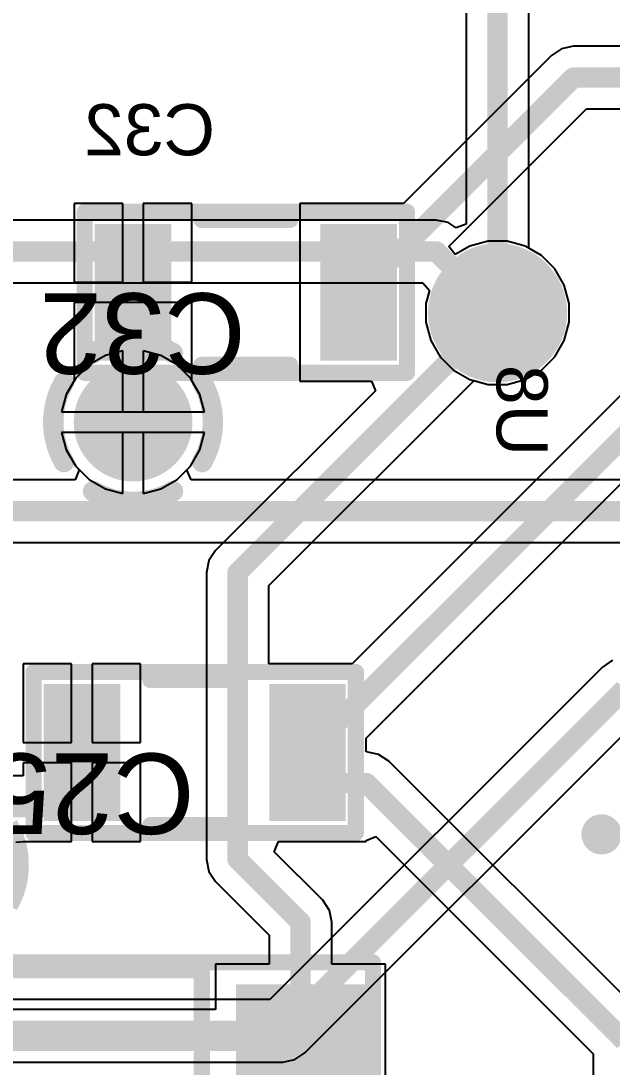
# Model space of a CAD drawing. Header units: inches. Extents: x -8.09 to -2.28, y -0.1 to 6.11.
# Drawn here: x -6.845 to -6.556, y 1.081 to 1.593 of the extents above; entities that cross this region are included whole.
import ezdxf

# ---------------------------------------------------------------- set-up
doc = ezdxf.new("R2010")
doc.units = ezdxf.units.IN
doc.header["$MEASUREMENT"] = 0
for name, color, linetype in [('BottomLayer', 5, 'Continuous'), ('BottomSolder', 6, 'Continuous'), ('InternalPlane1', 76, 'Continuous'), ('InternalPlane2', 16, 'Continuous'), ('Mechanical5', 56, 'Continuous'), ('TopLayer', 1, 'Continuous'), ('TopOverlay', 2, 'Continuous'), ('TopPaste', 8, 'Continuous'), ('TopSolder', 216, 'Continuous'), ('ViaHoleLayer', 16, 'Continuous')]:
    doc.layers.add(name, color=color, linetype=linetype)
doc.styles.add('Arial', font='', dxfattribs={"height": 0.2})
doc.styles.get('Arial').set_extended_font_data('Arial')

# ---------------------------------------------------------------- blocks, each defined once
blk = doc.blocks.new('N0016A_6')
at = {"layer": 'TopOverlay'}
for points in [[(-0.14508, 0.40118, 0.00984, 0.00984, 1), (-0.15492, 0.40118, 0.00984, 0.00984, 1)], [(-0.15738, 0.40118, 0.00492, 0.00492, 1), (-0.15246, 0.40118, 0.00492, 0.00492, 1)], [(-0.14754, 0.40118, 0.00492, 0.00492, 1), (-0.14262, 0.40118, 0.00492, 0.00492, 1)]]:
    blk.add_lwpolyline(points, format="xyseb", close=True, dxfattribs=at)
blk = doc.blocks.new('FP_TL3305AF260QG_MFG_34')
at = {"layer": 'TopLayer'}
for points in [[(-0.17323, 0.08662), (-0.11024, 0.08662), (-0.11024, 0.0315), (-0.17323, 0.0315)], [(0.11024, 0.08662), (0.17323, 0.08662), (0.17323, 0.0315), (0.11024, 0.0315)], [(-0.17323, -0.0315), (-0.11024, -0.0315), (-0.11024, -0.08662), (-0.17323, -0.08662)], [(0.11024, -0.0315), (0.17323, -0.0315), (0.17323, -0.08662), (0.11024, -0.08662)]]:
    blk.add_hatch(color=1, dxfattribs=at).paths.add_polyline_path(points)
at = {"layer": 'TopPaste'}
for points in [[(-0.17323, 0.08662), (-0.11024, 0.08662), (-0.11024, 0.0315), (-0.17323, 0.0315)], [(0.11024, 0.08662), (0.17323, 0.08662), (0.17323, 0.0315), (0.11024, 0.0315)], [(-0.17323, -0.0315), (-0.11024, -0.0315), (-0.11024, -0.08662), (-0.17323, -0.08662)], [(0.11024, -0.0315), (0.17323, -0.0315), (0.17323, -0.08662), (0.11024, -0.08662)]]:
    blk.add_hatch(color=8, dxfattribs=at).paths.add_polyline_path(points)
at = {"layer": 'TopSolder'}
for points in [[(-0.17323, 0.08662), (-0.11024, 0.08662), (-0.11024, 0.0315), (-0.17323, 0.0315)], [(0.11024, 0.08662), (0.17323, 0.08662), (0.17323, 0.0315), (0.11024, 0.0315)], [(-0.17323, -0.0315), (-0.11024, -0.0315), (-0.11024, -0.08662), (-0.17323, -0.08662)], [(0.11024, -0.0315), (0.17323, -0.0315), (0.17323, -0.08662), (0.11024, -0.08662)]]:
    blk.add_hatch(color=216, dxfattribs=at).paths.add_polyline_path(points)
at = {"layer": 'Mechanical5'}
for points in [[(-0.17717, -0.09744, 0.00787, 0.00787, 0), (-0.17717, 0.09744, 0.00787, 0.00787, 0)], [(-0.17717, 0.09744, 0.00787, 0.00787, 0), (0.17717, 0.09744, 0.00787, 0.00787, 0)], [(0.17717, -0.09744, 0.00787, 0.00787, 0), (0.17717, 0.09744, 0.00787, 0.00787, 0)], [(-0.17717, -0.09744, 0.00787, 0.00787, 0), (0.17717, -0.09744, 0.00787, 0.00787, 0)]]:
    blk.add_lwpolyline(points, format="xyseb", dxfattribs=at)
for points in [[(-0.17913, 0.09744, 0.00394, 0.00394, 1), (-0.1752, 0.09744, 0.00394, 0.00394, 1)], [(-0.17913, 0.09744, 0.00394, 0.00394, 1), (-0.1752, 0.09744, 0.00394, 0.00394, 1)], [(0.1752, 0.09744, 0.00394, 0.00394, 1), (0.17913, 0.09744, 0.00394, 0.00394, 1)], [(0.1752, 0.09744, 0.00394, 0.00394, 1), (0.17913, 0.09744, 0.00394, 0.00394, 1)], [(-0.17913, -0.09744, 0.00394, 0.00394, 1), (-0.1752, -0.09744, 0.00394, 0.00394, 1)], [(-0.17913, -0.09744, 0.00394, 0.00394, 1), (-0.1752, -0.09744, 0.00394, 0.00394, 1)], [(0.1752, -0.09744, 0.00394, 0.00394, 1), (0.17913, -0.09744, 0.00394, 0.00394, 1)], [(0.1752, -0.09744, 0.00394, 0.00394, 1), (0.17913, -0.09744, 0.00394, 0.00394, 1)]]:
    blk.add_lwpolyline(points, format="xyseb", close=True, dxfattribs=at)
at = {"layer": 'TopOverlay'}
for points in [[(-0.0935, -0.0935, 0.00787, 0.00787, 0), (-0.0935, 0.0935, 0.00787, 0.00787, 0)], [(-0.0935, 0.0935, 0.00787, 0.00787, 0), (0.0935, 0.0935, 0.00787, 0.00787, 0)], [(0.0935, -0.0935, 0.00787, 0.00787, 0), (0.0935, 0.0935, 0.00787, 0.00787, 0)], [(-0.0935, -0.0935, 0.00787, 0.00787, 0), (0.0935, -0.0935, 0.00787, 0.00787, 0)]]:
    blk.add_lwpolyline(points, format="xyseb", dxfattribs=at)
for points in [[(-0.09547, 0.0935, 0.00394, 0.00394, 1), (-0.09154, 0.0935, 0.00394, 0.00394, 1)], [(-0.09547, 0.0935, 0.00394, 0.00394, 1), (-0.09154, 0.0935, 0.00394, 0.00394, 1)], [(0.09154, 0.0935, 0.00394, 0.00394, 1), (0.09547, 0.0935, 0.00394, 0.00394, 1)], [(0.09154, 0.0935, 0.00394, 0.00394, 1), (0.09547, 0.0935, 0.00394, 0.00394, 1)], [(-0.19193, -0.05906, 0.00984, 0.00984, 1), (-0.20177, -0.05906, 0.00984, 0.00984, 1)], [(-0.20423, -0.05906, 0.00492, 0.00492, 1), (-0.19931, -0.05906, 0.00492, 0.00492, 1)], [(-0.19439, -0.05906, 0.00492, 0.00492, 1), (-0.18947, -0.05906, 0.00492, 0.00492, 1)], [(-0.09547, -0.0935, 0.00394, 0.00394, 1), (-0.09154, -0.0935, 0.00394, 0.00394, 1)], [(-0.09547, -0.0935, 0.00394, 0.00394, 1), (-0.09154, -0.0935, 0.00394, 0.00394, 1)], [(0.09154, -0.0935, 0.00394, 0.00394, 1), (0.09547, -0.0935, 0.00394, 0.00394, 1)], [(0.09154, -0.0935, 0.00394, 0.00394, 1), (0.09547, -0.0935, 0.00394, 0.00394, 1)]]:
    blk.add_lwpolyline(points, format="xyseb", close=True, dxfattribs=at)
at = {"layer": 'Mechanical5', "style": 'Arial'}
blk.add_text('SW1', height=0.03937, rotation=360, dxfattribs=at).set_placement((0, 0.00044))
blk = doc.blocks.new('FP_C1206C_EB_MFG_135')
at = {"layer": 'TopLayer'}
for points in [[(-0.07382, 0.03346), (-0.03642, 0.03346), (-0.03642, -0.03346), (-0.07382, -0.03346)], [(0.03642, 0.03346), (0.07382, 0.03346), (0.07382, -0.03346), (0.03642, -0.03346)]]:
    blk.add_hatch(color=1, dxfattribs=at).paths.add_polyline_path(points)
at = {"layer": 'TopPaste'}
for points in [[(-0.07382, 0.03346), (-0.03642, 0.03346), (-0.03642, -0.03346), (-0.07382, -0.03346)], [(0.03642, 0.03346), (0.07382, 0.03346), (0.07382, -0.03346), (0.03642, -0.03346)]]:
    blk.add_hatch(color=8, dxfattribs=at).paths.add_polyline_path(points)
at = {"layer": 'TopSolder'}
for points in [[(-0.07382, 0.03346), (-0.03642, 0.03346), (-0.03642, -0.03346), (-0.07382, -0.03346)], [(0.03642, 0.03346), (0.07382, 0.03346), (0.07382, -0.03346), (0.03642, -0.03346)]]:
    blk.add_hatch(color=216, dxfattribs=at).paths.add_polyline_path(points)
at = {"layer": 'Mechanical5'}
for points in [[(-0.07874, 0.03937, 0.00787, 0.00787, 0), (-0.07874, -0.03937, 0.00787, 0.00787, 0)], [(0.07874, 0.03937, 0.00787, 0.00787, 0), (-0.07874, 0.03937, 0.00787, 0.00787, 0)], [(0.07874, 0.03937, 0.00787, 0.00787, 0), (0.07874, -0.03937, 0.00787, 0.00787, 0)], [(0.07874, -0.03937, 0.00787, 0.00787, 0), (-0.07874, -0.03937, 0.00787, 0.00787, 0)]]:
    blk.add_lwpolyline(points, format="xyseb", dxfattribs=at)
for points in [[(-0.08071, 0.03937, 0.00394, 0.00394, 1), (-0.07677, 0.03937, 0.00394, 0.00394, 1)], [(-0.08071, 0.03937, 0.00394, 0.00394, 1), (-0.07677, 0.03937, 0.00394, 0.00394, 1)], [(0.07677, 0.03937, 0.00394, 0.00394, 1), (0.08071, 0.03937, 0.00394, 0.00394, 1)], [(0.07677, 0.03937, 0.00394, 0.00394, 1), (0.08071, 0.03937, 0.00394, 0.00394, 1)], [(-0.08071, -0.03937, 0.00394, 0.00394, 1), (-0.07677, -0.03937, 0.00394, 0.00394, 1)], [(-0.08071, -0.03937, 0.00394, 0.00394, 1), (-0.07677, -0.03937, 0.00394, 0.00394, 1)], [(0.07677, -0.03937, 0.00394, 0.00394, 1), (0.08071, -0.03937, 0.00394, 0.00394, 1)], [(0.07677, -0.03937, 0.00394, 0.00394, 1), (0.08071, -0.03937, 0.00394, 0.00394, 1)]]:
    blk.add_lwpolyline(points, format="xyseb", close=True, dxfattribs=at)
at = {"layer": 'TopOverlay'}
for points in [[(0.02165, 0.03543, 0.00787, 0.00787, 0), (-0.02165, 0.03543, 0.00787, 0.00787, 0)], [(0.02165, -0.03543, 0.00787, 0.00787, 0), (-0.02165, -0.03543, 0.00787, 0.00787, 0)]]:
    blk.add_lwpolyline(points, format="xyseb", dxfattribs=at)
for points in [[(-0.02362, 0.03543, 0.00394, 0.00394, 1), (-0.01969, 0.03543, 0.00394, 0.00394, 1)], [(0.01969, 0.03543, 0.00394, 0.00394, 1), (0.02362, 0.03543, 0.00394, 0.00394, 1)], [(-0.02362, -0.03543, 0.00394, 0.00394, 1), (-0.01969, -0.03543, 0.00394, 0.00394, 1)], [(0.01969, -0.03543, 0.00394, 0.00394, 1), (0.02362, -0.03543, 0.00394, 0.00394, 1)]]:
    blk.add_lwpolyline(points, format="xyseb", close=True, dxfattribs=at)
at = {"layer": 'Mechanical5', "style": 'Arial'}
blk.add_text('C32', height=0.03937, dxfattribs=at).set_placement((0, 0.00044))
blk = doc.blocks.new('FP_C1206C_EB_MFG_142')
at = {"layer": 'TopLayer'}
for points in [[(-0.07382, 0.03346), (-0.03642, 0.03346), (-0.03642, -0.03346), (-0.07382, -0.03346)], [(0.03642, 0.03346), (0.07382, 0.03346), (0.07382, -0.03346), (0.03642, -0.03346)]]:
    blk.add_hatch(color=1, dxfattribs=at).paths.add_polyline_path(points)
at = {"layer": 'TopPaste'}
for points in [[(-0.07382, 0.03346), (-0.03642, 0.03346), (-0.03642, -0.03346), (-0.07382, -0.03346)], [(0.03642, 0.03346), (0.07382, 0.03346), (0.07382, -0.03346), (0.03642, -0.03346)]]:
    blk.add_hatch(color=8, dxfattribs=at).paths.add_polyline_path(points)
at = {"layer": 'TopSolder'}
for points in [[(-0.07382, 0.03346), (-0.03642, 0.03346), (-0.03642, -0.03346), (-0.07382, -0.03346)], [(0.03642, 0.03346), (0.07382, 0.03346), (0.07382, -0.03346), (0.03642, -0.03346)]]:
    blk.add_hatch(color=216, dxfattribs=at).paths.add_polyline_path(points)
at = {"layer": 'Mechanical5'}
for points in [[(0.07874, 0.03937, 0.00787, 0.00787, 0), (-0.07874, 0.03937, 0.00787, 0.00787, 0)], [(-0.07874, 0.03937, 0.00787, 0.00787, 0), (-0.07874, -0.03937, 0.00787, 0.00787, 0)], [(0.07874, 0.03937, 0.00787, 0.00787, 0), (0.07874, -0.03937, 0.00787, 0.00787, 0)], [(0.07874, -0.03937, 0.00787, 0.00787, 0), (-0.07874, -0.03937, 0.00787, 0.00787, 0)]]:
    blk.add_lwpolyline(points, format="xyseb", dxfattribs=at)
for points in [[(-0.08071, 0.03937, 0.00394, 0.00394, 1), (-0.07677, 0.03937, 0.00394, 0.00394, 1)], [(-0.08071, 0.03937, 0.00394, 0.00394, 1), (-0.07677, 0.03937, 0.00394, 0.00394, 1)], [(0.07677, 0.03937, 0.00394, 0.00394, 1), (0.08071, 0.03937, 0.00394, 0.00394, 1)], [(0.07677, 0.03937, 0.00394, 0.00394, 1), (0.08071, 0.03937, 0.00394, 0.00394, 1)], [(-0.08071, -0.03937, 0.00394, 0.00394, 1), (-0.07677, -0.03937, 0.00394, 0.00394, 1)], [(-0.08071, -0.03937, 0.00394, 0.00394, 1), (-0.07677, -0.03937, 0.00394, 0.00394, 1)], [(0.07677, -0.03937, 0.00394, 0.00394, 1), (0.08071, -0.03937, 0.00394, 0.00394, 1)], [(0.07677, -0.03937, 0.00394, 0.00394, 1), (0.08071, -0.03937, 0.00394, 0.00394, 1)]]:
    blk.add_lwpolyline(points, format="xyseb", close=True, dxfattribs=at)
at = {"layer": 'TopOverlay'}
for points in [[(0.02165, 0.03543, 0.00787, 0.00787, 0), (-0.02165, 0.03543, 0.00787, 0.00787, 0)], [(0.02165, -0.03543, 0.00787, 0.00787, 0), (-0.02165, -0.03543, 0.00787, 0.00787, 0)]]:
    blk.add_lwpolyline(points, format="xyseb", dxfattribs=at)
for points in [[(-0.02362, 0.03543, 0.00394, 0.00394, 1), (-0.01969, 0.03543, 0.00394, 0.00394, 1)], [(0.01969, 0.03543, 0.00394, 0.00394, 1), (0.02362, 0.03543, 0.00394, 0.00394, 1)], [(-0.02362, -0.03543, 0.00394, 0.00394, 1), (-0.01969, -0.03543, 0.00394, 0.00394, 1)], [(0.01969, -0.03543, 0.00394, 0.00394, 1), (0.02362, -0.03543, 0.00394, 0.00394, 1)]]:
    blk.add_lwpolyline(points, format="xyseb", close=True, dxfattribs=at)
at = {"layer": 'Mechanical5', "style": 'Arial'}
blk.add_text('C25', height=0.03937, dxfattribs=at).set_placement((0, 0.00044))

msp = doc.modelspace()

# ---------------------------------------------------------------- hatches: boundary and pattern name
at = {"layer": 'BottomLayer'}
h = msp.add_hatch(color=5, dxfattribs=at)
edge = h.paths.add_edge_path()
edge.add_arc((-6.612, 1.45), 0.025, 0, 360)
h = msp.add_hatch(color=5, dxfattribs=at)
edge = h.paths.add_edge_path()
edge.add_arc((-6.79012, 1.39653), 0.025, 0, 360)
at = {"layer": 'BottomSolder'}
h = msp.add_hatch(color=6, dxfattribs=at)
edge = h.paths.add_edge_path()
edge.add_arc((-6.612, 1.45), 0.029, 0, 360)
h = msp.add_hatch(color=6, dxfattribs=at)
edge = h.paths.add_edge_path()
edge.add_arc((-6.79012, 1.39653), 0.029, 0, 360)
at = {"layer": 'InternalPlane1'}
h = msp.add_hatch(color=76, dxfattribs=at)
edge = h.paths.add_edge_path()
edge.add_arc((-6.612, 1.45), 0.034, 0, 360)
at = {"layer": 'InternalPlane2'}
h = msp.add_hatch(color=16, dxfattribs=at)
edge = h.paths.add_edge_path()
edge.add_arc((-6.612, 1.45), 0.034, 0, 360)
at = {"layer": 'TopLayer'}
h = msp.add_hatch(color=1, dxfattribs=at)
edge = h.paths.add_edge_path()
edge.add_arc((-6.612, 1.45), 0.025, 0, 360)
h = msp.add_hatch(color=1, dxfattribs=at)
edge = h.paths.add_edge_path()
edge.add_arc((-6.79012, 1.39653), 0.025, 0, 360)
at = {"layer": 'TopSolder'}
h = msp.add_hatch(color=216, dxfattribs=at)
edge = h.paths.add_edge_path()
edge.add_arc((-6.612, 1.45), 0.029, 0, 360)
h = msp.add_hatch(color=216, dxfattribs=at)
edge = h.paths.add_edge_path()
edge.add_arc((-6.79012, 1.39653), 0.029, 0, 360)
at = {"layer": 'ViaHoleLayer'}
h = msp.add_hatch(color=16, dxfattribs=at)
edge = h.paths.add_edge_path()
edge.add_arc((-6.612, 1.45), 0.014, 0, 360)
h = msp.add_hatch(color=16, dxfattribs=at)
edge = h.paths.add_edge_path()
edge.add_arc((-6.79012, 1.39653), 0.014, 0, 360)

# ---------------------------------------------------------------- linework, layer by layer
at = {"layer": 'BottomLayer'}
for p, q in [((-6.62729, 1.818), (-6.62729, 1.4933)), ((-6.59671, 1.48158), (-6.59671, 1.81167)), ((-6.642, 1.49529), (-7.10018, 1.49529)), ((-6.63615, 1.49413), (-6.642, 1.49529)), ((-6.63229, 1.49155), (-6.63615, 1.49413)), ((-6.62729, 1.4933), (-6.63229, 1.49155)), ((-6.59051, 1.47801), (-6.59671, 1.48158)), ((-6.58399, 1.47149), (-6.59051, 1.47801)), ((-6.57939, 1.46351), (-6.58399, 1.47149)), ((-7.1108, 1.46471), (-6.64853, 1.46471)), ((-6.64853, 1.46471), (-6.6453, 1.46096)), ((-6.577, 1.45461), (-6.57939, 1.46351)), ((-6.6453, 1.46096), (-6.647, 1.45461)), ((-6.647, 1.45461), (-6.647, 1.44539)), ((-6.577, 1.44539), (-6.577, 1.45461)), ((-6.647, 1.44539), (-6.64461, 1.43649)), ((-6.57939, 1.43649), (-6.577, 1.44539)), ((-6.64461, 1.43649), (-6.64001, 1.42851)), ((-6.58399, 1.42851), (-6.57939, 1.43649)), ((-6.80363, 1.42915), (-6.81161, 1.42454)), ((-6.79512, 1.43143), (-6.80363, 1.42915)), ((-6.79512, 1.40153), (-6.79512, 1.43143)), ((-6.77661, 1.42915), (-6.78512, 1.43143)), ((-6.78512, 1.43143), (-6.78512, 1.40153)), ((-6.76863, 1.42454), (-6.77661, 1.42915)), ((-6.64001, 1.42851), (-6.63349, 1.42199)), ((-6.59051, 1.42199), (-6.58399, 1.42851)), ((-6.81161, 1.42454), (-6.81813, 1.41802)), ((-6.76211, 1.41802), (-6.76863, 1.42454)), ((-6.63349, 1.42199), (-6.62551, 1.41739)), ((-6.59849, 1.41739), (-6.59051, 1.42199)), ((-6.81813, 1.41802), (-6.82273, 1.41004)), ((-6.7575, 1.41004), (-6.76211, 1.41802)), ((-6.62551, 1.41739), (-6.61661, 1.415)), ((-6.60739, 1.415), (-6.59849, 1.41739)), ((-6.61661, 1.415), (-6.60739, 1.415)), ((-6.82273, 1.41004), (-6.82501, 1.40153)), ((-6.75522, 1.40153), (-6.7575, 1.41004)), ((-6.82501, 1.40153), (-6.79512, 1.40153)), ((-6.78512, 1.40153), (-6.75522, 1.40153)), ((-6.75522, 1.39153), (-6.82501, 1.39153)), ((-6.82501, 1.39153), (-6.82273, 1.38302)), ((-6.7575, 1.38302), (-6.75522, 1.39153)), ((-6.82273, 1.38302), (-6.81813, 1.37504)), ((-6.76211, 1.37504), (-6.7575, 1.38302)), ((-6.81638, 1.37329), (-6.81845, 1.36829)), ((-6.81813, 1.37504), (-6.81638, 1.37329)), ((-6.76386, 1.37329), (-6.76211, 1.37504)), ((-6.76179, 1.36829), (-6.76386, 1.37329)), ((-6.81845, 1.36829), (-6.92277, 1.36829)), ((-5.48914, 1.36829), (-6.76179, 1.36829)), ((-7.06067, 1.33771), (-5.6864, 1.33771)), ((-6.55585, 1.28013), (-6.56081, 1.27681)), ((-6.56081, 1.27681), (-6.72333, 1.11429)), ((-6.70619, 1.08819), (-6.54367, 1.25071)), ((-6.72333, 1.11429), (-7.15248, 1.11429)), ((-6.717, 1.08371), (-6.71115, 1.08487)), ((-6.71115, 1.08487), (-6.70619, 1.08819)), ((-7.295, 1.08371), (-6.717, 1.08371))]:
    msp.add_line(p, q, dxfattribs=at)
for points in [[(-6.612, 1.45, 0.01, 0.01, 0), (-6.612, 1.818, 0.01, 0.01, 0)], [(-7.135, 1.48, 0.01, 0.01, 0), (-6.642, 1.48, 0.01, 0.01, 0)], [(-6.642, 1.48, 0.01, 0.01, 0), (-6.612, 1.45, 0.01, 0.01, 0)], [(-7.067, 1.353, 0.01, 0.01, 0), (-5.48914, 1.353, 0.01, 0.01, 0)], [(-6.717, 1.099, 0.01, 0.01, 0), (-6.55, 1.266, 0.01, 0.01, 0)], [(-7.295, 1.099, 0.01, 0.01, 0), (-6.717, 1.099, 0.01, 0.01, 0)]]:
    msp.add_lwpolyline(points, format="xyseb", dxfattribs=at)
for points in [[(-6.6445, 1.48, 0.005, 0.005, 1), (-6.6395, 1.48, 0.005, 0.005, 1)], [(-6.6445, 1.48, 0.005, 0.005, 1), (-6.6395, 1.48, 0.005, 0.005, 1)], [(-6.6145, 1.45, 0.005, 0.005, 1), (-6.6095, 1.45, 0.005, 0.005, 1)], [(-6.6145, 1.45, 0.005, 0.005, 1), (-6.6095, 1.45, 0.005, 0.005, 1)], [(-6.7195, 1.099, 0.005, 0.005, 1), (-6.7145, 1.099, 0.005, 0.005, 1)], [(-6.7195, 1.099, 0.005, 0.005, 1), (-6.7145, 1.099, 0.005, 0.005, 1)]]:
    msp.add_lwpolyline(points, format="xyseb", close=True, dxfattribs=at)
at = {"layer": 'InternalPlane1'}
for points in [[(-6.80962, 1.43031, 0.01, 0.01, -0.267949), (-6.77062, 1.43031, 0.01, 0.01, 0)], [(-6.82389, 1.37703, 0.01, 0.01, -0.267949), (-6.82389, 1.41603, 0.01, 0.01, 0)], [(-6.75634, 1.41603, 0.01, 0.01, -0.267949), (-6.75634, 1.37703, 0.01, 0.01, 0)], [(-6.77062, 1.36276, 0.01, 0.01, -0.267949), (-6.80962, 1.36276, 0.01, 0.01, 0)], [(-6.85123, 1.1995, 0.01, 0.01, -0.267949), (-6.85123, 1.1605, 0.01, 0.01, 0)]]:
    msp.add_lwpolyline(points, format="xyseb", dxfattribs=at)
for points in [[(-6.81212, 1.43031, 0.005, 0.005, 1), (-6.80712, 1.43031, 0.005, 0.005, 1)], [(-6.77312, 1.43031, 0.005, 0.005, 1), (-6.76812, 1.43031, 0.005, 0.005, 1)], [(-6.82639, 1.41603, 0.005, 0.005, 1), (-6.82139, 1.41603, 0.005, 0.005, 1)], [(-6.75884, 1.41603, 0.005, 0.005, 1), (-6.75384, 1.41603, 0.005, 0.005, 1)], [(-6.82639, 1.37703, 0.005, 0.005, 1), (-6.82139, 1.37703, 0.005, 0.005, 1)], [(-6.75884, 1.37703, 0.005, 0.005, 1), (-6.75384, 1.37703, 0.005, 0.005, 1)], [(-6.81212, 1.36276, 0.005, 0.005, 1), (-6.80712, 1.36276, 0.005, 0.005, 1)], [(-6.77312, 1.36276, 0.005, 0.005, 1), (-6.76812, 1.36276, 0.005, 0.005, 1)]]:
    msp.add_lwpolyline(points, format="xyseb", close=True, dxfattribs=at)
at = {"layer": 'InternalPlane2'}
for points in [[(-6.80962, 1.43031, 0.01, 0.01, -0.267949), (-6.77062, 1.43031, 0.01, 0.01, 0)], [(-6.82389, 1.37703, 0.01, 0.01, -0.267949), (-6.82389, 1.41603, 0.01, 0.01, 0)], [(-6.75634, 1.41603, 0.01, 0.01, -0.267949), (-6.75634, 1.37703, 0.01, 0.01, 0)], [(-6.77062, 1.36276, 0.01, 0.01, -0.267949), (-6.80962, 1.36276, 0.01, 0.01, 0)], [(-6.85123, 1.1995, 0.01, 0.01, -0.267949), (-6.85123, 1.1605, 0.01, 0.01, 0)]]:
    msp.add_lwpolyline(points, format="xyseb", dxfattribs=at)
for points in [[(-6.81212, 1.43031, 0.005, 0.005, 1), (-6.80712, 1.43031, 0.005, 0.005, 1)], [(-6.77312, 1.43031, 0.005, 0.005, 1), (-6.76812, 1.43031, 0.005, 0.005, 1)], [(-6.82639, 1.41603, 0.005, 0.005, 1), (-6.82139, 1.41603, 0.005, 0.005, 1)], [(-6.75884, 1.41603, 0.005, 0.005, 1), (-6.75384, 1.41603, 0.005, 0.005, 1)], [(-6.82639, 1.37703, 0.005, 0.005, 1), (-6.82139, 1.37703, 0.005, 0.005, 1)], [(-6.75884, 1.37703, 0.005, 0.005, 1), (-6.75384, 1.37703, 0.005, 0.005, 1)], [(-6.81212, 1.36276, 0.005, 0.005, 1), (-6.80712, 1.36276, 0.005, 0.005, 1)], [(-6.77312, 1.36276, 0.005, 0.005, 1), (-6.76812, 1.36276, 0.005, 0.005, 1)]]:
    msp.add_lwpolyline(points, format="xyseb", close=True, dxfattribs=at)
at = {"layer": 'TopLayer'}
for p, q in [((-6.5857, 1.57581), (-6.65805, 1.50346)), ((-6.58073, 1.57913), (-6.5857, 1.57581)), ((-6.57488, 1.58029), (-6.58073, 1.57913)), ((-6.51488, 1.58029), (-6.57488, 1.58029)), ((-6.63581, 1.48244), (-6.56855, 1.54971)), ((-6.56855, 1.54971), (-6.52122, 1.54971)), ((-6.79512, 1.50346), (-6.81882, 1.50346)), ((-6.81882, 1.50346), (-6.81882, 1.465)), ((-6.79512, 1.465), (-6.79512, 1.50346)), ((-6.76142, 1.50346), (-6.78512, 1.50346)), ((-6.78512, 1.50346), (-6.78512, 1.465)), ((-6.76142, 1.465), (-6.76142, 1.50346)), ((-6.65805, 1.50346), (-6.70858, 1.50346)), ((-6.70858, 1.50346), (-6.70858, 1.41654)), ((-6.61661, 1.485), (-6.62551, 1.48261)), ((-6.60739, 1.485), (-6.61661, 1.485)), ((-6.59849, 1.48261), (-6.60739, 1.485)), ((-6.63274, 1.47844), (-6.63581, 1.48244)), ((-6.62551, 1.48261), (-6.63274, 1.47844)), ((-6.59051, 1.47801), (-6.59849, 1.48261)), ((-6.58399, 1.47149), (-6.59051, 1.47801)), ((-6.57939, 1.46351), (-6.58399, 1.47149)), ((-6.81882, 1.465), (-6.79512, 1.465)), ((-6.78512, 1.465), (-6.76142, 1.465)), ((-6.577, 1.45461), (-6.57939, 1.46351)), ((-6.79012, 1.455), (-6.81882, 1.455)), ((-6.81882, 1.455), (-6.81882, 1.41682)), ((-6.76142, 1.455), (-6.79012, 1.455)), ((-6.76142, 1.41682), (-6.76142, 1.455)), ((-6.577, 1.44539), (-6.577, 1.45461)), ((-6.57939, 1.43649), (-6.577, 1.44539)), ((-6.52529, 1.43622), (-6.68305, 1.27846)), ((-6.58399, 1.42851), (-6.57939, 1.43649)), ((-6.59051, 1.42199), (-6.58399, 1.42851)), ((-6.59849, 1.41739), (-6.59051, 1.42199)), ((-6.81882, 1.41682), (-6.82273, 1.41004)), ((-6.7575, 1.41004), (-6.76142, 1.41682)), ((-6.72371, 1.31667), (-6.62352, 1.41685)), ((-6.67618, 1.24207), (-6.49919, 1.41907)), ((-6.62352, 1.41685), (-6.61661, 1.415)), ((-6.60739, 1.415), (-6.59849, 1.41739)), ((-6.67171, 1.41192), (-6.74981, 1.33381)), ((-6.70858, 1.41654), (-6.67363, 1.41654)), ((-6.67363, 1.41654), (-6.67171, 1.41192)), ((-6.61661, 1.415), (-6.60739, 1.415)), ((-6.82273, 1.41004), (-6.82501, 1.40153)), ((-6.75522, 1.40153), (-6.7575, 1.41004)), ((-6.82501, 1.40153), (-6.75522, 1.40153)), ((-6.79512, 1.39153), (-6.82501, 1.39153)), ((-6.82501, 1.39153), (-6.82273, 1.38302)), ((-6.79512, 1.36164), (-6.79512, 1.39153)), ((-6.75522, 1.39153), (-6.78512, 1.39153)), ((-6.78512, 1.39153), (-6.78512, 1.36164)), ((-6.7575, 1.38302), (-6.75522, 1.39153)), ((-6.82273, 1.38302), (-6.81813, 1.37504)), ((-6.76211, 1.37504), (-6.7575, 1.38302)), ((-6.81813, 1.37504), (-6.81161, 1.36853)), ((-6.76863, 1.36853), (-6.76211, 1.37504)), ((-6.81161, 1.36853), (-6.80363, 1.36392)), ((-6.77661, 1.36392), (-6.76863, 1.36853)), ((-6.80363, 1.36392), (-6.79512, 1.36164)), ((-6.78512, 1.36164), (-6.77661, 1.36392)), ((-6.74981, 1.33381), (-6.75313, 1.32885)), ((-6.75313, 1.32885), (-6.75429, 1.323)), ((-6.75429, 1.323), (-6.75429, 1.18273)), ((-6.72371, 1.27846), (-6.72371, 1.31667)), ((-6.82012, 1.27846), (-6.84382, 1.27846)), ((-6.84382, 1.27846), (-6.84382, 1.24)), ((-6.82012, 1.24), (-6.82012, 1.27846)), ((-6.78642, 1.27846), (-6.81012, 1.27846)), ((-6.81012, 1.27846), (-6.81012, 1.24)), ((-6.78642, 1.24), (-6.78642, 1.27846)), ((-6.68305, 1.27846), (-6.72371, 1.27846)), ((-6.84382, 1.24), (-6.82012, 1.24)), ((-6.81012, 1.24), (-6.78642, 1.24)), ((-6.67618, 1.23529), (-6.67618, 1.24207)), ((-6.676, 1.23529), (-6.67618, 1.23529)), ((-6.67015, 1.23413), (-6.676, 1.23529)), ((-6.66519, 1.23081), (-6.67015, 1.23413)), ((-6.82012, 1.23), (-6.84382, 1.23)), ((-6.84382, 1.23), (-6.84382, 1.22358)), ((-6.82012, 1.19154), (-6.82012, 1.23)), ((-6.78642, 1.23), (-6.81012, 1.23)), ((-6.81012, 1.23), (-6.81012, 1.19154)), ((-6.78642, 1.19154), (-6.78642, 1.23)), ((-6.53919, 1.10481), (-6.66519, 1.23081)), ((-6.84382, 1.22358), (-6.85672, 1.22358)), ((-6.67618, 1.19202), (-6.67156, 1.19393)), ((-6.67618, 1.19154), (-6.67618, 1.19202)), ((-6.67156, 1.19393), (-6.56529, 1.08767)), ((-6.84745, 1.19123), (-6.84382, 1.19154)), ((-6.84382, 1.19154), (-6.84382, 1.19154)), ((-6.84382, 1.19154), (-6.82012, 1.19154)), ((-6.81012, 1.19154), (-6.78642, 1.19154)), ((-6.72117, 1.18654), (-6.7191, 1.19154)), ((-6.7191, 1.19154), (-6.67618, 1.19154)), ((-6.75429, 1.18273), (-6.75313, 1.17688)), ((-6.69745, 1.16281), (-6.72117, 1.18654)), ((-6.75313, 1.17688), (-6.74981, 1.17192)), ((-6.74981, 1.17192), (-6.72356, 1.14567)), ((-6.69414, 1.15785), (-6.69745, 1.16281)), ((-6.69297, 1.152), (-6.69414, 1.15785)), ((-6.69297, 1.13162), (-6.69297, 1.152)), ((-6.72356, 1.14567), (-6.72356, 1.13162)), ((-6.72356, 1.13162), (-6.74976, 1.13162)), ((-6.74976, 1.13162), (-6.74976, 1.10935)), ((-6.66677, 1.13162), (-6.69297, 1.13162)), ((-6.66677, 1.0565), (-6.66677, 1.13162)), ((-6.74976, 1.10935), (-6.95024, 1.10935)), ((-6.56529, 1.08767), (-6.56529, 1.01882))]:
    msp.add_line(p, q, dxfattribs=at)
for points in [[(-6.67988, 1.46, 0.01, 0.01, 0), (-6.57488, 1.565, 0.01, 0.01, 0)], [(-6.57488, 1.565, 0.01, 0.01, 0), (-6.51488, 1.565, 0.01, 0.01, 0)], [(-6.79012, 1.39653, 0.01, 0.01, 0), (-6.79012, 1.46, 0.01, 0.01, 0)], [(-6.739, 1.323, 0.01, 0.01, 0), (-6.612, 1.45, 0.01, 0.01, 0)], [(-6.70488, 1.235, 0.01, 0.01, 0), (-6.51, 1.42988, 0.01, 0.01, 0)], [(-6.739, 1.18273, 0.01, 0.01, 0), (-6.739, 1.323, 0.01, 0.01, 0)], [(-6.81512, 1.22199, 0.01, 0.01, 0), (-6.81512, 1.235, 0.01, 0.01, 0)], [(-6.70488, 1.22, 0.01, 0.01, 0), (-6.70488, 1.235, 0.01, 0.01, 0)], [(-6.82882, 1.20828, 0.01, 0.01, 0), (-6.81512, 1.22199, 0.01, 0.01, 0)], [(-6.70488, 1.22, 0.01, 0.01, 0), (-6.676, 1.22, 0.01, 0.01, 0)], [(-6.676, 1.22, 0.01, 0.01, 0), (-6.55, 1.094, 0.01, 0.01, 0)], [(-6.85672, 1.20828, 0.01, 0.01, 0), (-6.82882, 1.20828, 0.01, 0.01, 0)], [(-6.739, 1.18273, 0.01, 0.01, 0), (-6.70827, 1.152, 0.01, 0.01, 0)], [(-6.70827, 1.09406, 0.01, 0.01, 0), (-6.70827, 1.152, 0.01, 0.01, 0)], [(-6.99173, 1.09406, 0.01, 0.01, 0), (-6.70827, 1.09406, 0.01, 0.01, 0)]]:
    msp.add_lwpolyline(points, format="xyseb", dxfattribs=at)
for points in [[(-6.57738, 1.565, 0.005, 0.005, 1), (-6.57238, 1.565, 0.005, 0.005, 1)], [(-6.57738, 1.565, 0.005, 0.005, 1), (-6.57238, 1.565, 0.005, 0.005, 1)], [(-6.79262, 1.46, 0.005, 0.005, 1), (-6.78762, 1.46, 0.005, 0.005, 1)], [(-6.68238, 1.46, 0.005, 0.005, 1), (-6.67738, 1.46, 0.005, 0.005, 1)], [(-6.6145, 1.45, 0.005, 0.005, 1), (-6.6095, 1.45, 0.005, 0.005, 1)], [(-6.79262, 1.39653, 0.005, 0.005, 1), (-6.78762, 1.39653, 0.005, 0.005, 1)], [(-6.7415, 1.323, 0.005, 0.005, 1), (-6.7365, 1.323, 0.005, 0.005, 1)], [(-6.7415, 1.323, 0.005, 0.005, 1), (-6.7365, 1.323, 0.005, 0.005, 1)], [(-6.81762, 1.235, 0.005, 0.005, 1), (-6.81262, 1.235, 0.005, 0.005, 1)], [(-6.70738, 1.235, 0.005, 0.005, 1), (-6.70238, 1.235, 0.005, 0.005, 1)], [(-6.70738, 1.235, 0.005, 0.005, 1), (-6.70238, 1.235, 0.005, 0.005, 1)], [(-6.81762, 1.22199, 0.005, 0.005, 1), (-6.81262, 1.22199, 0.005, 0.005, 1)], [(-6.81762, 1.22199, 0.005, 0.005, 1), (-6.81262, 1.22199, 0.005, 0.005, 1)], [(-6.70738, 1.22, 0.005, 0.005, 1), (-6.70238, 1.22, 0.005, 0.005, 1)], [(-6.70738, 1.22, 0.005, 0.005, 1), (-6.70238, 1.22, 0.005, 0.005, 1)], [(-6.6785, 1.22, 0.005, 0.005, 1), (-6.6735, 1.22, 0.005, 0.005, 1)], [(-6.6785, 1.22, 0.005, 0.005, 1), (-6.6735, 1.22, 0.005, 0.005, 1)], [(-6.83132, 1.20828, 0.005, 0.005, 1), (-6.82632, 1.20828, 0.005, 0.005, 1)], [(-6.83132, 1.20828, 0.005, 0.005, 1), (-6.82632, 1.20828, 0.005, 0.005, 1)], [(-6.7415, 1.18273, 0.005, 0.005, 1), (-6.7365, 1.18273, 0.005, 0.005, 1)], [(-6.7415, 1.18273, 0.005, 0.005, 1), (-6.7365, 1.18273, 0.005, 0.005, 1)], [(-6.71077, 1.152, 0.005, 0.005, 1), (-6.70577, 1.152, 0.005, 0.005, 1)], [(-6.71077, 1.152, 0.005, 0.005, 1), (-6.70577, 1.152, 0.005, 0.005, 1)], [(-6.71077, 1.09406, 0.005, 0.005, 1), (-6.70577, 1.09406, 0.005, 0.005, 1)], [(-6.71077, 1.09406, 0.005, 0.005, 1), (-6.70577, 1.09406, 0.005, 0.005, 1)]]:
    msp.add_lwpolyline(points, format="xyseb", close=True, dxfattribs=at)

# ---------------------------------------------------------------- block references
for name, p, rotation in [('N0016A_6', (-6.16, 1.345), 90), ('FP_C1206C_EB_MFG_135', (-6.735, 1.46), 180), ('FP_C1206C_EB_MFG_142', (-6.76, 1.235), 180)]:
    msp.add_blockref(name, p, dxfattribs=dict(rotation=rotation))
msp.add_blockref('FP_TL3305AF260QG_MFG_34', (-6.85, 1.035))

# ---------------------------------------------------------------- texts
at = {"layer": 'TopOverlay', "style": 'Arial', "text_generation_flag": 2}
msp.add_text('C32', height=0.025, dxfattribs=at).set_placement((-6.75, 1.527))
msp.add_text('U8', height=0.025, rotation=270, dxfattribs=at).set_placement((-6.6125, 1.37989))

doc.saveas('drawing.dxf')
